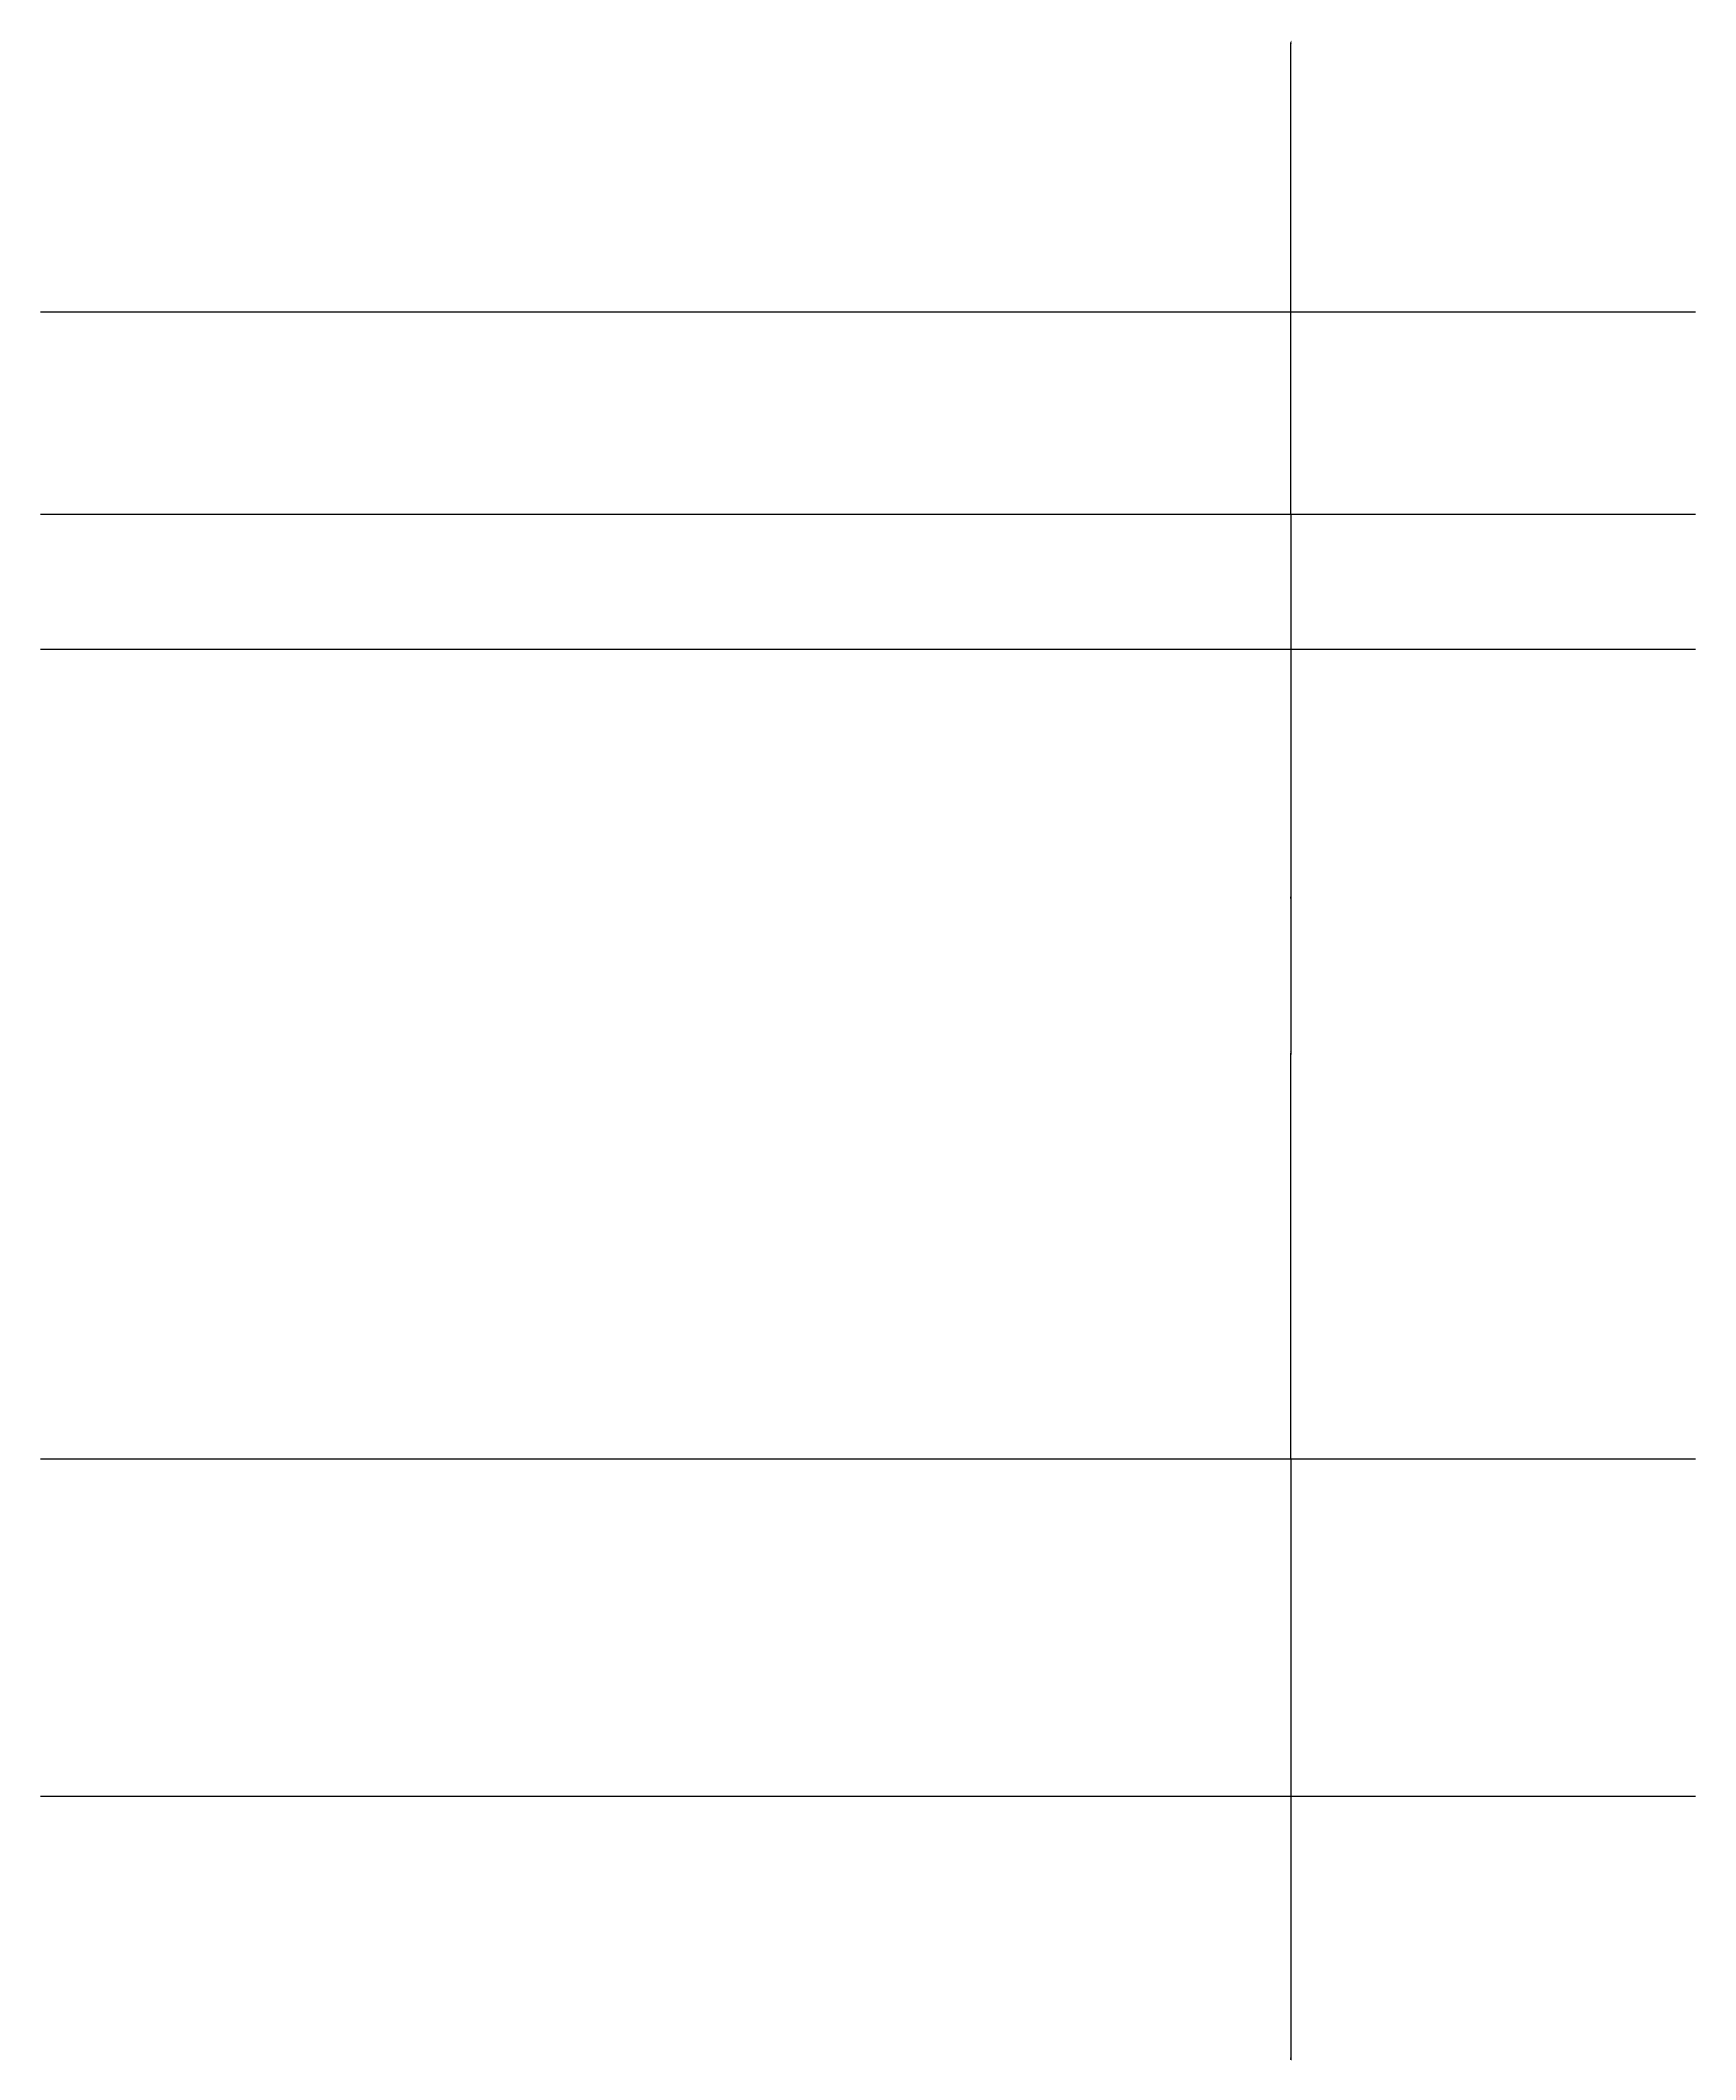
# Model space of a CAD drawing. Header units: metres. Extents: x 338339 to 1133840, y -479113 to 96125.
# Drawn here: x 397793 to 399020, y -240636 to -239140 of the extents above; entities that cross this region are included whole.
import ezdxf

# ---------------------------------------------------------------- set-up
doc = ezdxf.new("R2010")
doc.units = ezdxf.units.M
doc.layers.add('PUB_DIM', color=3, linetype='Continuous')
doc.dimstyles.get("Standard").update_dxf_attribs({"dimtxt": 2.5, "dimasz": 2.5, "dimexe": 1.25, "dimexo": 0.625, "dimtad": 1, "dimcen": 2.5, "dimazin": 3, "dimtfac": 1, "dimtmove": 0, "dimatfit": 3})

# ---------------------------------------------------------------- blocks, each defined once
blk = doc.blocks.new('*D397')
for p, q in [((398720.14, -240190.65), (398720.14, -240635.98)), ((398720.14, -240440.65), (398720.14, -240635.98)), ((398719.89, -240635.98), (398719.64, -240635.98)), ((398720.14, -240635.98), (398720.14, -240635.98)), ((398720.39, -240635.98), (398720.64, -240635.98))]:
    blk.add_line(p, q)
at = {"layer": 'Defpoints'}
for p in [(398720.14, -240190.65), (398720.14, -240440.65), (398720.14, -240635.98)]:
    blk.add_point(p, dxfattribs=at)
at = {"layer": 'PUB_DIM', "insert": (398720.14, -240634.855), "char_height": 1, "attachment_point": 5}
blk.add_mtext('25', dxfattribs=at)
blk = doc.blocks.new('*D398')
for p, q in [((398720.14, -239590.65), (398720.14, -239890.65)), ((398719.89, -239890.65), (398719.64, -239890.65)), ((398720.14, -240190.65), (398720.14, -239890.65)), ((398720.14, -239890.65), (398720.14, -239890.65)), ((398720.39, -239890.65), (398720.64, -239890.65))]:
    blk.add_line(p, q)
at = {"layer": 'Defpoints'}
for p in [(398720.14, -239590.65), (398720.14, -239890.65), (398720.14, -240190.65)]:
    blk.add_point(p, dxfattribs=at)
at = {"layer": 'PUB_DIM', "insert": (398720.14, -239889.525), "char_height": 1, "attachment_point": 5}
blk.add_mtext('60', dxfattribs=at)
blk = doc.blocks.new('*D399')
for p, q in [((398720.14, -239490.65), (398720.14, -239775.21)), ((398720.14, -239590.65), (398720.14, -239775.21)), ((398719.89, -239775.21), (398719.64, -239775.21)), ((398720.14, -239775.21), (398720.14, -239775.21)), ((398720.39, -239775.21), (398720.64, -239775.21))]:
    blk.add_line(p, q)
at = {"layer": 'Defpoints'}
for p in [(398720.14, -239490.65), (398720.14, -239590.65), (398720.14, -239775.21)]:
    blk.add_point(p, dxfattribs=at)
at = {"layer": 'PUB_DIM', "insert": (398720.14, -239774.085), "char_height": 1, "attachment_point": 5}
blk.add_mtext('10', dxfattribs=at)
blk = doc.blocks.new('*D400')
for p, q in [((398719.89, -239141.31), (398719.64, -239141.31)), ((398720.14, -239490.65), (398720.14, -239141.31)), ((398720.14, -239340.65), (398720.14, -239141.31)), ((398720.14, -239141.31), (398720.14, -239141.31)), ((398720.39, -239141.31), (398720.64, -239141.31))]:
    blk.add_line(p, q)
at = {"layer": 'Defpoints'}
for p in [(398720.14, -239141.31), (398720.14, -239340.65), (398720.14, -239490.65)]:
    blk.add_point(p, dxfattribs=at)
at = {"layer": 'PUB_DIM', "insert": (398720.14, -239140.185), "char_height": 1, "attachment_point": 5}
blk.add_mtext('15', dxfattribs=at)

msp = doc.modelspace()

# ---------------------------------------------------------------- linework, layer by layer
for p, q in [((397793.48, -239340.65), (399020.14, -239340.65)), ((397793.48, -239490.65), (399020.14, -239490.65)), ((397793.48, -239590.65), (399020.14, -239590.65)), ((397793.48, -240190.65), (399020.14, -240190.65)), ((397793.48, -240440.65), (399020.14, -240440.65))]:
    msp.add_line(p, q)

# ---------------------------------------------------------------- dimensions: what is measured, and where the dimension line sits
at = {"layer": 'PUB_DIM'}
for base, p1, p2, text, picture, middle in [((398720.14, -239141.31), (398720.14, -239490.65), (398720.14, -239340.65), '15', '*D400', (398720.14, -239140.185)), ((398720.14, -239775.21), (398720.14, -239590.65), (398720.14, -239490.65), '10', '*D399', (398720.14, -239774.085)), ((398720.14, -239890.65), (398720.14, -240190.65), (398720.14, -239590.65), '60', '*D398', (398720.14, -239889.525)), ((398720.14, -240635.98), (398720.14, -240440.65), (398720.14, -240190.65), '25', '*D397', (398720.14, -240634.855))]:
    dim = msp.add_linear_dim(base=base, p1=p1, p2=p2, text=text, dimstyle='Standard', dxfattribs=at)
    dim.commit()
    dim.dimension.update_dxf_attribs({"geometry": picture, "text_midpoint": middle})

doc.saveas('drawing.dxf')
